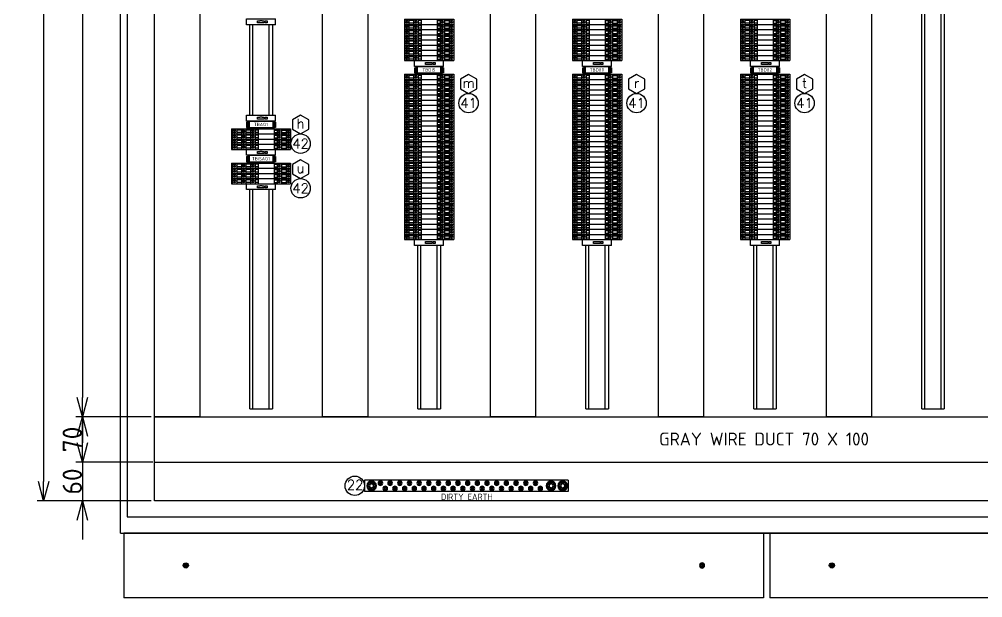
# Model space of a CAD drawing. Header units: inches. Extents: x 564911 to 603980, y 458630 to 507164.
# Drawn here: x 584409 to 585900, y 497991 to 498886 of the extents above; entities that cross this region are included whole.
import ezdxf
from ezdxf.enums import TextEntityAlignment as Align

# ---------------------------------------------------------------- set-up
doc = ezdxf.new("R2010")
doc.units = ezdxf.units.IN
doc.header["$MEASUREMENT"] = 0
for name, color, linetype in [('ASHADE', 7, 'Continuous'), ('BUSBAR', 3, 'Continuous'), ('rial', 11, 'Continuous'), ('TER', 4, 'Continuous')]:
    doc.layers.add(name, color=color, linetype=linetype)
doc.styles.add('ISO3098B', font='ISO3098B.shx')
doc.styles.add('S', font='SIMPLEX.SHX')
doc.dimstyles.new('ISO-25', dxfattribs={"dimtxt": 2.5, "dimasz": 40, "dimexe": 1.25, "dimexo": 5, "dimtad": 1, "dimdec": 4, "dimdsep": 46, "dimlunit": 6, "dimtxsty": 'Standard', "dimcen": 2.5, "dimclrd": 3, "dimclre": 3, "dimadec": 0, "dimazin": 0, "dimtfac": 1, "dimtdec": 4, "dimtmove": 0, "dimatfit": 3, "dimfxl": 0, "dimtolj": 1, "dimtzin": 0, "dimarcsym": 0})

# ---------------------------------------------------------------- blocks, each defined once
blk = doc.blocks.new('M6')
for p, q in [((-3.1, -0.5), (-3.1, 0.5)), ((-2.6, 1), (-1.6, 1)), ((-1.1, 1.5), (-1.1, 2.5)), ((-0.6, 3), (0.4, 3)), ((-0.1, 0), (-0.1, 3)), ((0.9, 2.5), (0.9, 1.5)), ((1.4, 1), (2.4, 1)), ((2.9, 0.5), (2.9, -0.5)), ((-0.1, 0), (-3.1, 0)), ((-1.6, -1), (-2.6, -1)), ((-1.1, -2.5), (-1.1, -1.5)), ((0.4, -3), (-0.6, -3)), ((-0.1, -3), (-0.1, 0)), ((0.9, -1.5), (0.9, -2.5)), ((2.4, -1), (1.4, -1))]:
    blk.add_line(p, q)
blk.add_circle((-0.1, 0), 4)
for centre, radius, start, end in [((-2.6, 0.5), 0.5, 90, 180), ((-1.6, 1.5), 0.5, 270, 0), ((-0.6, 2.5), 0.5, 90, 180), ((0.4, 2.5), 0.5, 0, 90), ((0.8, 2.9), 0.1, 0, 90), ((1.4, 1.5), 0.5, 180, 270), ((2.4, 0.5), 0.5, 0, 90), ((-2.6, -0.5), 0.5, 180, 270), ((-1.6, -1.5), 0.5, 0, 90), ((-0.6, -2.5), 0.5, 180, 270), ((0.4, -2.5), 0.5, 270, 0), ((1.4, -1.5), 0.5, 90, 180), ((2.4, -0.5), 0.5, 270, 0)]:
    blk.add_arc(centre, radius, start, end)
blk = doc.blocks.new('_Open30')
at = {"color": 0, "linetype": 'ByBlock', "lineweight": -2}
for p, q in [((-1, 0.268), (0, 0)), ((0, 0), (-1, -0.268)), ((0, 0), (-1, 0))]:
    blk.add_line(p, q, dxfattribs=at)
blk = doc.blocks.new('*D98')
at = {"layer": 'ASHADE', "color": 3, "lineweight": -2}
for p, q in [((584613.4, 499940.9), (584496.9, 499940.9)), ((584506.9, 499910.9), (584506.9, 498300.9)), ((584613.4, 498270.9), (584496.9, 498270.9))]:
    blk.add_line(p, q, dxfattribs=at)
at = {"layer": 'DEFPOINTS', "color": 0}
for p in [(584618.4, 499940.9), (584506.9, 498270.9), (584618.4, 498270.9)]:
    blk.add_point(p, dxfattribs=at)
at = {"layer": 'ASHADE', "color": 3, "lineweight": -2, "xscale": 30, "yscale": 30, "zscale": 30}
for p, rotation in [((584506.9, 499940.9), 90), ((584506.9, 498270.9), 270)]:
    blk.add_blockref('_Open30', p, dxfattribs=dict(at, rotation=rotation))
at = {"layer": 'ASHADE', "color": 0, "insert": (584489.1, 499105.9), "char_height": 30, "attachment_point": 5, "rotation": 90, "style": 'ISO3098B'}
blk.add_mtext('\\A1;1,670', dxfattribs=at)
blk = doc.blocks.new('*D95')
at = {"layer": 'ASHADE', "color": 3, "lineweight": -2}
for p, q in [((584613.4, 498270.9), (584496.9, 498270.9)), ((584506.9, 498240.9), (584506.9, 498230.9)), ((584615.7, 498200.9), (584496.9, 498200.9))]:
    blk.add_line(p, q, dxfattribs=at)
at = {"layer": 'DEFPOINTS', "color": 0}
for p in [(584618.4, 498270.9), (584506.9, 498200.9), (584620.7, 498200.9)]:
    blk.add_point(p, dxfattribs=at)
at = {"layer": 'ASHADE', "color": 3, "lineweight": -2, "xscale": 30, "yscale": 30, "zscale": 30}
for p, rotation in [((584506.9, 498270.9), 90), ((584506.9, 498200.9), 270)]:
    blk.add_blockref('_Open30', p, dxfattribs=dict(at, rotation=rotation))
at = {"layer": 'ASHADE', "color": 0, "insert": (584491.3, 498235.9), "char_height": 30, "attachment_point": 5, "rotation": 90, "style": 'ISO3098B'}
blk.add_mtext('\\A1;70', dxfattribs=at)
blk = doc.blocks.new('*D96')
at = {"layer": 'ASHADE', "color": 3, "lineweight": -2}
for p, q in [((584506.9, 498230.9), (584506.9, 498260.9)), ((584613.4, 498200.9), (584496.9, 498200.9)), ((584506.9, 498200.9), (584506.9, 498140.9)), ((584613.4, 498140.9), (584496.9, 498140.9)), ((584506.9, 498110.9), (584506.9, 498080.9))]:
    blk.add_line(p, q, dxfattribs=at)
at = {"layer": 'DEFPOINTS', "color": 0}
for p in [(584618.4, 498200.9), (584506.9, 498140.9), (584618.4, 498140.9)]:
    blk.add_point(p, dxfattribs=at)
at = {"layer": 'ASHADE', "color": 3, "lineweight": -2, "xscale": 30, "yscale": 30, "zscale": 30}
for p, rotation in [((584506.9, 498200.9), 270), ((584506.9, 498140.9), 90)]:
    blk.add_blockref('_Open30', p, dxfattribs=dict(at, rotation=rotation))
at = {"layer": 'ASHADE', "color": 0, "insert": (584491.3, 498170.9), "char_height": 30, "attachment_point": 5, "rotation": 90, "style": 'ISO3098B'}
blk.add_mtext('\\A1;60', dxfattribs=at)
blk = doc.blocks.new('*D97')
at = {"layer": 'ASHADE', "color": 3, "lineweight": -2}
for p, q in [((584613.4, 500040.9), (584436.8, 500040.9)), ((584446.8, 500010.9), (584446.8, 498170.9)), ((584613.4, 498140.9), (584436.8, 498140.9))]:
    blk.add_line(p, q, dxfattribs=at)
at = {"layer": 'DEFPOINTS', "color": 0}
for p in [(584618.4, 500040.9), (584446.8, 498140.9), (584618.4, 498140.9)]:
    blk.add_point(p, dxfattribs=at)
at = {"layer": 'ASHADE', "color": 3, "lineweight": -2, "xscale": 30, "yscale": 30, "zscale": 30}
for p, rotation in [((584446.8, 500040.9), 90), ((584446.8, 498140.9), 270)]:
    blk.add_blockref('_Open30', p, dxfattribs=dict(at, rotation=rotation))
at = {"layer": 'ASHADE', "color": 0, "insert": (584428.9, 499090.9), "char_height": 30, "attachment_point": 5, "rotation": 90, "style": 'ISO3098B'}
blk.add_mtext('\\A1;1,900', dxfattribs=at)
blk = doc.blocks.new('AB1492-GM35')
at = {"color": 4}
for p, q in [((5057.6, 1338.7), (5069.6, 1338.7)), ((5057.6, 1298.7), (5057.6, 1338.7)), ((5057.6, 1336.7), (5068.1, 1336.7)), ((5059.6, 1341.2), (5067.6, 1341.2)), ((5059.6, 1341.2), (5059.6, 1338.7)), ((5059.6, 1339.2), (5067.6, 1339.2)), ((5063.6, 1341.2), (5063.6, 1339.2)), ((5067.6, 1341.2), (5067.6, 1338.7)), ((5068.1, 1336.7), (5068.1, 1328.7)), ((5069.6, 1328.7), (5068.1, 1328.7)), ((5068.1, 1328.7), (5068.1, 1308.7)), ((5069.6, 1338.7), (5069.6, 1298.7)), ((5068.1, 1300.7), (5057.6, 1300.7)), ((5069.6, 1298.7), (5057.6, 1298.7)), ((5059.6, 1296.2), (5059.6, 1298.7)), ((5059.6, 1298.2), (5067.6, 1298.2)), ((5063.6, 1296.2), (5063.6, 1298.2)), ((5067.6, 1296.2), (5067.6, 1298.7)), ((5068.1, 1308.7), (5068.1, 1300.7)), ((5069.6, 1308.7), (5068.1, 1308.7)), ((5059.6, 1296.2), (5067.6, 1296.2))]:
    blk.add_line(p, q, dxfattribs=at)
at = {"style": 'ISO3098B'}
for tag, p in [('A', (5060.6, 1318.7)), ('B', (5064.6, 1318.7))]:
    blk.add_attdef(tag, text='', height=3, rotation=90, dxfattribs=at).set_placement(p, align=Align.MIDDLE_CENTER)
blk = doc.blocks.new('STOPER')
at = {"color": 0}
for points in [[(22179.3, -20542.9), (22175.9, -20542.9), (22175.9, -20539.8), (22179.3, -20539.8)], [(22179.3, -20539.8), (22179.3, -20539.6), (22183, -20539.6), (22183, -20539.8)], [(22183, -20542.9), (22183, -20543), (22179.3, -20543), (22179.3, -20542.9)], [(22183, -20539.8), (22185.8, -20539.8), (22185.8, -20542.9), (22183, -20542.9)]]:
    blk.add_lwpolyline(points, dxfattribs=at)
blk.add_lwpolyline([(22187.3, -20539.8), (22190.4, -20539.8), (22190.4, -20542.9), (22187.3, -20542.9)], close=True, dxfattribs=at)
at = {"layer": 'TER', "color": 0}
for p, q in [((22158.7, -20545.9), (22158.7, -20536.8)), ((22158.7, -20536.8), (22203.7, -20536.8)), ((22203.7, -20545.9), (22158.7, -20545.9)), ((22203.7, -20545.9), (22203.7, -20536.8))]:
    blk.add_line(p, q, dxfattribs=at)
blk = doc.blocks.new('1492JDG3FB')
at = {"color": 60}
for p, q in [((579692.7, 513404.7), (579784.2, 513404.7)), ((579692.7, 513404.7), (579692.7, 513396.7)), ((579692.7, 513396.7), (579784.2, 513396.7)), ((579693.8, 513404.7, -4.1), (579693.8, 513396.7, -4.1)), ((579693.8, 513404.7, -2.1), (579693.8, 513396.7, -2.1)), ((579698.2, 513398.8, -2.1), (579696.1, 513402.4, -2.1)), ((579698.5, 513399, -2.1), (579696.4, 513402.6, -2.1)), ((579700.8, 513404.7, 26.7), (579700.8, 513396.7, 26.7)), ((579700.8, 513404.7, 26.7), (579700.8, 513396.7, 26.7)), ((579708, 513402.7, 55.5), (579700.8, 513402.7, 55.5)), ((579708, 513398.7, 55.5), (579700.8, 513398.7, 55.5)), ((579708, 513404.7, -2.1), (579708, 513396.7, -2.1)), ((579708, 513404.7), (579708, 513396.7)), ((579712.3, 513398.8), (579710.2, 513402.4)), ((579712.7, 513399), (579710.6, 513402.6)), ((579715, 513404.7, 28.8), (579715, 513396.7, 28.8)), ((579715, 513404.7, 28.8), (579715, 513396.7, 28.8)), ((579722.1, 513402.7, 57.6), (579715, 513402.7, 57.6)), ((579722.1, 513398.7, 57.6), (579715, 513398.7, 57.6)), ((579722.1, 513404.7, 28.8), (579722.1, 513396.7, 28.8)), ((579722.1, 513404.7, 28.8), (579722.1, 513396.7, 28.8)), ((579726.5, 513398.8), (579724.4, 513402.4)), ((579726.8, 513399), (579724.7, 513402.6)), ((579729.1, 513404.7, 28.8), (579729.1, 513396.7, 28.8)), ((579729.1, 513404.7, 28.8), (579729.1, 513396.7, 28.8)), ((579734, 513402.7, 28.8), (579729.1, 513402.7, 28.8)), ((579734, 513398.7, 28.8), (579729.1, 513398.7, 28.8)), ((579734, 513404.7, 47.9), (579734, 513396.7, 47.9)), ((579758.6, 513404.7, 19.2), (579758.6, 513396.7, 19.2)), ((579758.6, 513402.7), (579763.5, 513402.7)), ((579758.6, 513398.7), (579763.5, 513398.7)), ((579763.5, 513404.7, 29.8), (579763.5, 513396.7, 29.8)), ((579763.5, 513404.7, 35.7), (579763.5, 513396.7, 35.7)), ((579767.4, 513398.8), (579765.3, 513402.4)), ((579767.7, 513399), (579765.6, 513402.6)), ((579770, 513404.7, 28.8), (579770, 513396.7, 28.8)), ((579770, 513404.7, 28.8), (579770, 513396.7, 28.8)), ((579770, 513402.7, 57.6), (579777.2, 513402.7, 57.6)), ((579770, 513398.7, 57.6), (579777.2, 513398.7, 57.6)), ((579777.2, 513404.7, 28.8), (579777.2, 513396.7, 28.8)), ((579777.2, 513404.7, 28.8), (579777.2, 513396.7, 28.8)), ((579781.5, 513398.8), (579779.4, 513402.4)), ((579781.9, 513399), (579779.8, 513402.6)), ((579784.2, 513404.7, -2.1), (579784.2, 513396.7, -2.1)), ((579784.2, 513404.7), (579784.2, 513396.7))]:
    blk.add_line(p, q, dxfattribs=at)
at = {"color": 60, "extrusion": (-1.15876e-15, -1, 4.93038e-32)}
for p, q in [((579692.7, 513396.7, -2.1), (579692.7, 513396.7)), ((579692.7, 513396.7), (579692.7, 513396.7, 2.1)), ((579695.3, 513396.7, 9.3), (579695.3, 513396.7, 9.8)), ((579695.3, 513396.7, 11.4), (579695.3, 513396.7, 11.8))]:
    blk.add_line(p, q, dxfattribs=at)
at = {"color": 60, "extrusion": (-1, 1.15876e-15, 2.20861e-14)}
for p, q in [((579692.7, 513396.7), (579692.7, 513396.7, -2.1)), ((579692.7, 513396.7, -2.1), (579692.7, 513396.7)), ((579692.7, 513396.7), (579692.7, 513396.7, 2.1)), ((579692.7, 513396.7, 2.1), (579692.7, 513396.7)), ((579693.8, 513404.7, -4.1), (579693.8, 513396.7, -4.1)), ((579693.8, 513404.7, -2.1), (579693.8, 513396.7, -2.1)), ((579708, 513404.7, -2.1), (579708, 513396.7, -2.1)), ((579708, 513404.7), (579708, 513396.7))]:
    blk.add_line(p, q, dxfattribs=at)
at = {"color": 60, "extrusion": (1.15876e-15, 1, -4.93038e-32)}
for p, q in [((579692.7, 513396.7), (579692.7, 513396.7, -2.1)), ((579692.7, 513396.7, 2.1), (579692.7, 513396.7)), ((579695.3, 513396.7, 9.8), (579695.3, 513396.7, 9.3)), ((579695.3, 513396.7, 11.8), (579695.3, 513396.7, 11.4))]:
    blk.add_line(p, q, dxfattribs=at)
at = {"color": 60, "extrusion": (-1, 1.15876e-15, 1.1783e-16)}
for p, q in [((579695.3, 513396.7, 9.8), (579695.3, 513396.7, 9.3)), ((579695.3, 513396.7, 9.3), (579695.3, 513396.7, 9.8)), ((579695.3, 513396.7, 11.4), (579695.3, 513396.7, 11.8)), ((579695.3, 513396.7, 11.8), (579695.3, 513396.7, 11.4))]:
    blk.add_line(p, q, dxfattribs=at)
at = {"color": 60, "extrusion": (-1, 1.15876e-15, 4.30509e-10)}
for p, q in [((579763.5, 513404.7, 29.8), (579763.5, 513396.7, 29.8)), ((579763.5, 513404.7, 35.7), (579763.5, 513396.7, 35.7))]:
    blk.add_line(p, q, dxfattribs=at)
at = {"color": 60, "extrusion": (1, -1.15876e-15, -1.1783e-16)}
for p, q in [((579784.2, 513404.7, -2.1), (579784.2, 513396.7, -2.1)), ((579784.2, 513404.7), (579784.2, 513396.7))]:
    blk.add_line(p, q, dxfattribs=at)
at = {"color": 60, "extrusion": (-1.1783e-16, 2.22045e-16, -1)}
for centre in [(-579697.3, 513400.7, 2.1), (-579711.5, 513400.7), (-579725.6, 513400.7)]:
    blk.add_circle(centre, 2.1, dxfattribs=at)
at = {"color": 60, "extrusion": (1.1783e-16, 2.22045e-16, -1)}
for centre in [(-579766.5, 513400.7), (-579780.7, 513400.7)]:
    blk.add_circle(centre, 2.1, dxfattribs=at)
blk = doc.blocks.new('1492JD3FB')
at = {"color": 90}
for p, q in [((579692.7, 513553.9, -2.1), (579692.7, 513545.9, -2.1)), ((579692.7, 513553.9), (579692.7, 513545.9)), ((579692.7, 513553.9), (579768.9, 513553.9)), ((579692.7, 513545.9), (579768.9, 513545.9)), ((579697, 513548), (579694.9, 513551.6)), ((579697.4, 513548.2), (579695.3, 513551.8)), ((579699.7, 513553.9, 28.8), (579699.7, 513545.9, 28.8)), ((579699.7, 513553.9, 28.8), (579699.7, 513545.9, 28.8)), ((579706.8, 513551.9, 57.6), (579699.7, 513551.9, 57.6)), ((579706.8, 513547.9, 57.6), (579699.7, 513547.9, 57.6)), ((579706.8, 513553.9, 28.8), (579706.8, 513545.9, 28.8)), ((579706.8, 513553.9, 28.8), (579706.8, 513545.9, 28.8)), ((579711.2, 513548), (579709.1, 513551.6)), ((579711.5, 513548.2), (579709.4, 513551.8)), ((579713.8, 513553.9, 28.8), (579713.8, 513545.9, 28.8)), ((579713.8, 513553.9, 28.8), (579713.8, 513545.9, 28.8)), ((579718.7, 513551.9, 28.8), (579713.8, 513551.9, 28.8)), ((579718.7, 513547.9, 28.8), (579713.8, 513547.9, 28.8)), ((579718.7, 513553.9, 47.9), (579718.7, 513545.9, 47.9)), ((579743.3, 513553.9, 19.2), (579743.3, 513545.9, 19.2)), ((579743.3, 513551.9), (579748.2, 513551.9)), ((579743.3, 513547.9), (579748.2, 513547.9)), ((579748.2, 513553.9, 29.8), (579748.2, 513545.9, 29.8)), ((579748.2, 513553.9, 35.7), (579748.2, 513545.9, 35.7)), ((579752.1, 513548), (579750, 513551.6)), ((579752.4, 513548.2), (579750.3, 513551.8)), ((579754.7, 513553.9, 28.8), (579754.7, 513545.9, 28.8)), ((579754.7, 513553.9, 28.8), (579754.7, 513545.9, 28.8)), ((579754.7, 513551.9, 57.6), (579761.9, 513551.9, 57.6)), ((579754.7, 513547.9, 57.6), (579761.9, 513547.9, 57.6)), ((579761.9, 513553.9, 28.8), (579761.9, 513545.9, 28.8)), ((579761.9, 513553.9, 28.8), (579761.9, 513545.9, 28.8)), ((579766.2, 513548), (579764.1, 513551.6)), ((579766.6, 513548.2), (579764.5, 513551.8)), ((579768.9, 513553.9, -2.1), (579768.9, 513545.9, -2.1)), ((579768.9, 513553.9), (579768.9, 513545.9))]:
    blk.add_line(p, q, dxfattribs=at)
at = {"color": 90, "extrusion": (-1, 1.15876e-15, 2.20861e-14)}
for p, q in [((579692.7, 513553.9, -2.1), (579692.7, 513545.9, -2.1)), ((579692.7, 513553.9), (579692.7, 513545.9)), ((579692.7, 513545.9), (579692.7, 513545.9, -2.1)), ((579692.7, 513545.9, -2.1), (579692.7, 513545.9)), ((579692.7, 513545.9), (579692.7, 513545.9, 2.1)), ((579692.7, 513545.9, 2.1), (579692.7, 513545.9))]:
    blk.add_line(p, q, dxfattribs=at)
at = {"color": 90, "extrusion": (-1.15876e-15, -1, 4.93038e-32)}
for p, q in [((579692.7, 513545.9, -2.1), (579692.7, 513545.9)), ((579692.7, 513545.9), (579692.7, 513545.9, 2.1)), ((579695.3, 513545.9, 9.3), (579695.3, 513545.9, 9.8)), ((579695.3, 513545.9, 11.4), (579695.3, 513545.9, 11.8))]:
    blk.add_line(p, q, dxfattribs=at)
at = {"color": 90, "extrusion": (1.15876e-15, 1, -4.93038e-32)}
for p, q in [((579692.7, 513545.9), (579692.7, 513545.9, -2.1)), ((579692.7, 513545.9, 2.1), (579692.7, 513545.9)), ((579695.3, 513545.9, 9.8), (579695.3, 513545.9, 9.3)), ((579695.3, 513545.9, 11.8), (579695.3, 513545.9, 11.4))]:
    blk.add_line(p, q, dxfattribs=at)
at = {"color": 90, "extrusion": (-1, 1.15876e-15, 1.1783e-16)}
for p, q in [((579695.3, 513545.9, 9.8), (579695.3, 513545.9, 9.3)), ((579695.3, 513545.9, 9.3), (579695.3, 513545.9, 9.8)), ((579695.3, 513545.9, 11.4), (579695.3, 513545.9, 11.8)), ((579695.3, 513545.9, 11.8), (579695.3, 513545.9, 11.4))]:
    blk.add_line(p, q, dxfattribs=at)
at = {"color": 90, "extrusion": (-1, 1.15876e-15, 4.30509e-10)}
for p, q in [((579748.2, 513553.9, 29.8), (579748.2, 513545.9, 29.8)), ((579748.2, 513553.9, 35.7), (579748.2, 513545.9, 35.7))]:
    blk.add_line(p, q, dxfattribs=at)
at = {"color": 90, "extrusion": (1, -1.15876e-15, -1.1783e-16)}
for p, q in [((579768.9, 513553.9, -2.1), (579768.9, 513545.9, -2.1)), ((579768.9, 513553.9), (579768.9, 513545.9))]:
    blk.add_line(p, q, dxfattribs=at)
at = {"color": 90, "extrusion": (-1.1783e-16, 2.22045e-16, -1)}
for centre in [(-579696.2, 513549.9), (-579710.3, 513549.9)]:
    blk.add_circle(centre, 2.1, dxfattribs=at)
at = {"color": 90, "extrusion": (1.1783e-16, 2.22045e-16, -1)}
for centre in [(-579751.2, 513549.9), (-579765.4, 513549.9)]:
    blk.add_circle(centre, 2.1, dxfattribs=at)
blk = doc.blocks.new('EARTH BAR')
at = {"color": 0}
for p, q in [((5544, 5701.2), (5544.9, 5701.2)), ((5544, 5700.6), (5544.9, 5700.6)), ((5544.9, 5702.2), (5544.9, 5701.2)), ((5544.9, 5700.6), (5544.9, 5699.6)), ((5545.6, 5702.2), (5545.6, 5701.2)), ((5545.6, 5701.2), (5546.5, 5701.2)), ((5545.6, 5700.6), (5545.6, 5699.6)), ((5545.6, 5700.6), (5546.5, 5700.6)), ((5559, 5701.2), (5559.9, 5701.2)), ((5559, 5700.6), (5559.9, 5700.6)), ((5559.9, 5702.2), (5559.9, 5701.2)), ((5559.9, 5700.6), (5559.9, 5699.6)), ((5560.6, 5702.2), (5560.6, 5701.2)), ((5560.6, 5701.2), (5561.5, 5701.2)), ((5560.6, 5700.6), (5560.6, 5699.6)), ((5560.6, 5700.6), (5561.5, 5700.6)), ((5574, 5701.2), (5574.9, 5701.2)), ((5574, 5700.6), (5574.9, 5700.6)), ((5574.9, 5702.2), (5574.9, 5701.2)), ((5574.9, 5700.6), (5574.9, 5699.6)), ((5575.6, 5702.2), (5575.6, 5701.2)), ((5575.6, 5701.2), (5576.5, 5701.2)), ((5575.6, 5700.6), (5575.6, 5699.6)), ((5575.6, 5700.6), (5576.5, 5700.6)), ((5589, 5701.2), (5589.9, 5701.2)), ((5589, 5700.6), (5589.9, 5700.6)), ((5589.9, 5702.2), (5589.9, 5701.2)), ((5589.9, 5700.6), (5589.9, 5699.6)), ((5590.6, 5702.2), (5590.6, 5701.2)), ((5590.6, 5701.2), (5591.5, 5701.2)), ((5590.6, 5700.6), (5590.6, 5699.6)), ((5590.6, 5700.6), (5591.5, 5700.6)), ((5604, 5701.2), (5604.9, 5701.2)), ((5604, 5700.6), (5604.9, 5700.6)), ((5604.9, 5702.2), (5604.9, 5701.2)), ((5604.9, 5700.6), (5604.9, 5699.6)), ((5605.6, 5702.2), (5605.6, 5701.2)), ((5605.6, 5701.2), (5606.5, 5701.2)), ((5605.6, 5700.6), (5605.6, 5699.6)), ((5605.6, 5700.6), (5606.5, 5700.6)), ((5619, 5701.2), (5619.9, 5701.2)), ((5619, 5700.6), (5619.9, 5700.6)), ((5619.9, 5702.2), (5619.9, 5701.2)), ((5619.9, 5700.6), (5619.9, 5699.6)), ((5620.6, 5702.2), (5620.6, 5701.2)), ((5620.6, 5701.2), (5621.5, 5701.2)), ((5620.6, 5700.6), (5620.6, 5699.6)), ((5620.6, 5700.6), (5621.5, 5700.6)), ((5634, 5701.2), (5634.9, 5701.2)), ((5634, 5700.6), (5634.9, 5700.6)), ((5634.9, 5702.2), (5634.9, 5701.2)), ((5634.9, 5700.6), (5634.9, 5699.6)), ((5635.6, 5702.2), (5635.6, 5701.2)), ((5635.6, 5701.2), (5636.5, 5701.2)), ((5635.6, 5700.6), (5635.6, 5699.6)), ((5635.6, 5700.6), (5636.5, 5700.6)), ((5649, 5701.2), (5649.9, 5701.2)), ((5649, 5700.6), (5649.9, 5700.6)), ((5649.9, 5702.2), (5649.9, 5701.2)), ((5649.9, 5700.6), (5649.9, 5699.6)), ((5650.6, 5702.2), (5650.6, 5701.2)), ((5650.6, 5701.2), (5651.5, 5701.2)), ((5650.6, 5700.6), (5650.6, 5699.6)), ((5650.6, 5700.6), (5651.5, 5700.6)), ((5664, 5701.2), (5664.9, 5701.2)), ((5664, 5700.6), (5664.9, 5700.6)), ((5664.9, 5702.2), (5664.9, 5701.2)), ((5664.9, 5700.6), (5664.9, 5699.6)), ((5665.6, 5702.2), (5665.6, 5701.2)), ((5665.6, 5701.2), (5666.5, 5701.2)), ((5665.6, 5700.6), (5665.6, 5699.6)), ((5665.6, 5700.6), (5666.5, 5700.6)), ((5679, 5701.2), (5679.9, 5701.2)), ((5679, 5700.6), (5679.9, 5700.6)), ((5679.9, 5702.2), (5679.9, 5701.2)), ((5679.9, 5700.6), (5679.9, 5699.6)), ((5680.6, 5702.2), (5680.6, 5701.2)), ((5680.6, 5701.2), (5681.5, 5701.2)), ((5680.6, 5700.6), (5680.6, 5699.6)), ((5680.6, 5700.6), (5681.5, 5700.6)), ((5694, 5701.2), (5694.9, 5701.2)), ((5694, 5700.6), (5694.9, 5700.6)), ((5694.9, 5702.2), (5694.9, 5701.2)), ((5694.9, 5700.6), (5694.9, 5699.6)), ((5695.6, 5702.2), (5695.6, 5701.2)), ((5695.6, 5701.2), (5696.5, 5701.2)), ((5695.6, 5700.6), (5695.6, 5699.6)), ((5695.6, 5700.6), (5696.5, 5700.6)), ((5709, 5701.2), (5709.9, 5701.2)), ((5709, 5700.6), (5709.9, 5700.6)), ((5709.9, 5702.2), (5709.9, 5701.2)), ((5709.9, 5700.6), (5709.9, 5699.6)), ((5710.6, 5702.2), (5710.6, 5701.2)), ((5710.6, 5701.2), (5711.5, 5701.2)), ((5710.6, 5700.6), (5710.6, 5699.6)), ((5710.6, 5700.6), (5711.5, 5700.6)), ((5724, 5701.2), (5724.9, 5701.2)), ((5724, 5700.6), (5724.9, 5700.6)), ((5724.9, 5702.2), (5724.9, 5701.2)), ((5724.9, 5700.6), (5724.9, 5699.6)), ((5725.6, 5702.2), (5725.6, 5701.2)), ((5725.6, 5701.2), (5726.5, 5701.2)), ((5725.6, 5700.6), (5725.6, 5699.6)), ((5725.6, 5700.6), (5726.5, 5700.6)), ((5739, 5701.2), (5739.9, 5701.2)), ((5739, 5700.6), (5739.9, 5700.6)), ((5739.9, 5702.2), (5739.9, 5701.2)), ((5739.9, 5700.6), (5739.9, 5699.6)), ((5740.6, 5702.2), (5740.6, 5701.2)), ((5740.6, 5701.2), (5741.5, 5701.2)), ((5740.6, 5700.6), (5740.6, 5699.6)), ((5740.6, 5700.6), (5741.5, 5700.6)), ((5754, 5701.2), (5754.9, 5701.2)), ((5754, 5700.6), (5754.9, 5700.6)), ((5754.9, 5702.2), (5754.9, 5701.2)), ((5754.9, 5700.6), (5754.9, 5699.6)), ((5755.6, 5702.2), (5755.6, 5701.2)), ((5755.6, 5701.2), (5756.5, 5701.2)), ((5755.6, 5700.6), (5755.6, 5699.6)), ((5755.6, 5700.6), (5756.5, 5700.6)), ((5769, 5701.2), (5769.9, 5701.2)), ((5769, 5700.6), (5769.9, 5700.6)), ((5769.9, 5702.2), (5769.9, 5701.2)), ((5769.9, 5700.6), (5769.9, 5699.6)), ((5770.6, 5702.2), (5770.6, 5701.2)), ((5770.6, 5701.2), (5771.5, 5701.2)), ((5770.6, 5700.6), (5770.6, 5699.6)), ((5770.6, 5700.6), (5771.5, 5700.6)), ((5784, 5701.2), (5784.9, 5701.2)), ((5784, 5700.6), (5784.9, 5700.6)), ((5784.9, 5702.2), (5784.9, 5701.2)), ((5784.9, 5700.6), (5784.9, 5699.6)), ((5785.6, 5702.2), (5785.6, 5701.2)), ((5785.6, 5701.2), (5786.5, 5701.2)), ((5785.6, 5700.6), (5785.6, 5699.6)), ((5785.6, 5700.6), (5786.5, 5700.6)), ((5536.5, 5692.9), (5537.4, 5692.9)), ((5536.5, 5692.3), (5537.4, 5692.3)), ((5537.4, 5692.9), (5537.4, 5693.9)), ((5537.4, 5691.3), (5537.4, 5692.3)), ((5538.1, 5692.9), (5538.1, 5693.9)), ((5538.1, 5692.9), (5539, 5692.9)), ((5538.1, 5691.3), (5538.1, 5692.3)), ((5538.1, 5692.3), (5539, 5692.3)), ((5551.5, 5692.9), (5552.4, 5692.9)), ((5551.5, 5692.3), (5552.4, 5692.3)), ((5552.4, 5692.9), (5552.4, 5693.9)), ((5552.4, 5691.3), (5552.4, 5692.3)), ((5553.1, 5692.9), (5553.1, 5693.9)), ((5553.1, 5692.9), (5554, 5692.9)), ((5553.1, 5691.3), (5553.1, 5692.3)), ((5553.1, 5692.3), (5554, 5692.3)), ((5566.5, 5692.9), (5567.4, 5692.9)), ((5566.5, 5692.3), (5567.4, 5692.3)), ((5567.4, 5692.9), (5567.4, 5693.9)), ((5567.4, 5691.3), (5567.4, 5692.3)), ((5568.1, 5692.9), (5568.1, 5693.9)), ((5568.1, 5692.9), (5569, 5692.9)), ((5568.1, 5691.3), (5568.1, 5692.3)), ((5568.1, 5692.3), (5569, 5692.3)), ((5581.5, 5692.9), (5582.4, 5692.9)), ((5581.5, 5692.3), (5582.4, 5692.3)), ((5582.4, 5692.9), (5582.4, 5693.9)), ((5582.4, 5691.3), (5582.4, 5692.3)), ((5583.1, 5692.9), (5583.1, 5693.9)), ((5583.1, 5692.9), (5584, 5692.9)), ((5583.1, 5691.3), (5583.1, 5692.3)), ((5583.1, 5692.3), (5584, 5692.3)), ((5596.5, 5692.9), (5597.4, 5692.9)), ((5596.5, 5692.3), (5597.4, 5692.3)), ((5597.4, 5692.9), (5597.4, 5693.9)), ((5597.4, 5691.3), (5597.4, 5692.3)), ((5598.1, 5692.9), (5598.1, 5693.9)), ((5598.1, 5692.9), (5599, 5692.9)), ((5598.1, 5691.3), (5598.1, 5692.3)), ((5598.1, 5692.3), (5599, 5692.3)), ((5611.5, 5692.9), (5612.4, 5692.9)), ((5611.5, 5692.3), (5612.4, 5692.3)), ((5612.4, 5692.9), (5612.4, 5693.9)), ((5612.4, 5691.3), (5612.4, 5692.3)), ((5613.1, 5692.9), (5613.1, 5693.9)), ((5613.1, 5692.9), (5614, 5692.9)), ((5613.1, 5691.3), (5613.1, 5692.3)), ((5613.1, 5692.3), (5614, 5692.3)), ((5626.5, 5692.9), (5627.4, 5692.9)), ((5626.5, 5692.3), (5627.4, 5692.3)), ((5627.4, 5692.9), (5627.4, 5693.9)), ((5627.4, 5691.3), (5627.4, 5692.3)), ((5628.1, 5692.9), (5628.1, 5693.9)), ((5628.1, 5692.9), (5629, 5692.9)), ((5628.1, 5691.3), (5628.1, 5692.3)), ((5628.1, 5692.3), (5629, 5692.3)), ((5641.5, 5692.9), (5642.4, 5692.9)), ((5641.5, 5692.3), (5642.4, 5692.3)), ((5642.4, 5692.9), (5642.4, 5693.9)), ((5642.4, 5691.3), (5642.4, 5692.3)), ((5643.1, 5692.9), (5643.1, 5693.9)), ((5643.1, 5692.9), (5644, 5692.9)), ((5643.1, 5691.3), (5643.1, 5692.3)), ((5643.1, 5692.3), (5644, 5692.3)), ((5656.5, 5692.9), (5657.4, 5692.9)), ((5656.5, 5692.3), (5657.4, 5692.3)), ((5657.4, 5692.9), (5657.4, 5693.9)), ((5657.4, 5691.3), (5657.4, 5692.3)), ((5658.1, 5692.9), (5658.1, 5693.9)), ((5658.1, 5692.9), (5659, 5692.9)), ((5658.1, 5691.3), (5658.1, 5692.3)), ((5658.1, 5692.3), (5659, 5692.3)), ((5671.5, 5692.9), (5672.4, 5692.9)), ((5671.5, 5692.3), (5672.4, 5692.3)), ((5672.4, 5692.9), (5672.4, 5693.9)), ((5672.4, 5691.3), (5672.4, 5692.3)), ((5673.1, 5692.9), (5673.1, 5693.9)), ((5673.1, 5692.9), (5674, 5692.9)), ((5673.1, 5691.3), (5673.1, 5692.3)), ((5673.1, 5692.3), (5674, 5692.3)), ((5686.5, 5692.9), (5687.4, 5692.9)), ((5686.5, 5692.3), (5687.4, 5692.3)), ((5687.4, 5692.9), (5687.4, 5693.9)), ((5687.4, 5691.3), (5687.4, 5692.3)), ((5688.1, 5692.9), (5688.1, 5693.9)), ((5688.1, 5692.9), (5689, 5692.9)), ((5688.1, 5691.3), (5688.1, 5692.3)), ((5688.1, 5692.3), (5689, 5692.3)), ((5701.5, 5692.9), (5702.4, 5692.9)), ((5701.5, 5692.3), (5702.4, 5692.3)), ((5702.4, 5692.9), (5702.4, 5693.9)), ((5702.4, 5691.3), (5702.4, 5692.3)), ((5703.1, 5692.9), (5703.1, 5693.9)), ((5703.1, 5692.9), (5704, 5692.9)), ((5703.1, 5691.3), (5703.1, 5692.3)), ((5703.1, 5692.3), (5704, 5692.3)), ((5716.5, 5692.9), (5717.4, 5692.9)), ((5716.5, 5692.3), (5717.4, 5692.3)), ((5717.4, 5692.9), (5717.4, 5693.9)), ((5717.4, 5691.3), (5717.4, 5692.3)), ((5718.1, 5692.9), (5718.1, 5693.9)), ((5718.1, 5692.9), (5719, 5692.9)), ((5718.1, 5691.3), (5718.1, 5692.3)), ((5718.1, 5692.3), (5719, 5692.3)), ((5731.5, 5692.9), (5732.4, 5692.9)), ((5731.5, 5692.3), (5732.4, 5692.3)), ((5732.4, 5692.9), (5732.4, 5693.9)), ((5732.4, 5691.3), (5732.4, 5692.3)), ((5733.1, 5692.9), (5733.1, 5693.9)), ((5733.1, 5692.9), (5734, 5692.9)), ((5733.1, 5691.3), (5733.1, 5692.3)), ((5733.1, 5692.3), (5734, 5692.3)), ((5746.5, 5692.9), (5747.4, 5692.9)), ((5746.5, 5692.3), (5747.4, 5692.3)), ((5747.4, 5692.9), (5747.4, 5693.9)), ((5747.4, 5691.3), (5747.4, 5692.3)), ((5748.1, 5692.9), (5748.1, 5693.9)), ((5748.1, 5692.9), (5749, 5692.9)), ((5748.1, 5691.3), (5748.1, 5692.3)), ((5748.1, 5692.3), (5749, 5692.3)), ((5761.5, 5692.9), (5762.4, 5692.9)), ((5761.5, 5692.3), (5762.4, 5692.3)), ((5762.4, 5692.9), (5762.4, 5693.9)), ((5762.4, 5691.3), (5762.4, 5692.3)), ((5763.1, 5692.9), (5763.1, 5693.9)), ((5763.1, 5692.9), (5764, 5692.9)), ((5763.1, 5691.3), (5763.1, 5692.3)), ((5763.1, 5692.3), (5764, 5692.3)), ((5776.5, 5692.9), (5777.4, 5692.9)), ((5776.5, 5692.3), (5777.4, 5692.3)), ((5777.4, 5692.9), (5777.4, 5693.9)), ((5777.4, 5691.3), (5777.4, 5692.3)), ((5778.1, 5692.9), (5778.1, 5693.9)), ((5778.1, 5692.9), (5779, 5692.9)), ((5778.1, 5691.3), (5778.1, 5692.3)), ((5778.1, 5692.3), (5779, 5692.3))]:
    blk.add_line(p, q, dxfattribs=at)
for points in [[(5499.5, 5702.7), (5496, 5696.7), (5499.5, 5690.7), (5506.4, 5690.7), (5509.9, 5696.7), (5506.4, 5702.7)], [(5517.5, 5702.7), (5514.1, 5696.7), (5517.5, 5690.7), (5524.5, 5690.7), (5527.9, 5696.7), (5524.5, 5702.7)], [(5795.5, 5702.7), (5792, 5696.7), (5795.5, 5690.7), (5802.4, 5690.7), (5805.9, 5696.7), (5802.4, 5702.7)]]:
    blk.add_lwpolyline(points, close=True, dxfattribs=at)
for centre, radius in [((5503, 5696.7), 7.5), ((5503, 5696.7), 6), ((5503, 5696.7), 4), ((5503, 5696.7), 3), ((5521, 5696.7), 7.5), ((5521, 5696.7), 6), ((5521, 5696.7), 4), ((5521, 5696.7), 3), ((5545.2, 5700.9), 1.95), ((5560.2, 5700.9), 1.95), ((5575.2, 5700.9), 1.95), ((5590.2, 5700.9), 1.95), ((5605.2, 5700.9), 1.95), ((5620.2, 5700.9), 1.95), ((5635.2, 5700.9), 1.95), ((5650.2, 5700.9), 1.95), ((5665.2, 5700.9), 1.95), ((5680.2, 5700.9), 1.95), ((5695.2, 5700.9), 1.95), ((5710.2, 5700.9), 1.95), ((5725.2, 5700.9), 1.95), ((5740.2, 5700.9), 1.95), ((5755.2, 5700.9), 1.95), ((5770.2, 5700.9), 1.95), ((5785.2, 5700.9), 1.95), ((5798.9, 5696.7), 7.5), ((5798.9, 5696.7), 6), ((5798.9, 5696.7), 4), ((5798.9, 5696.7), 3), ((5537.7, 5692.6), 1.95), ((5552.7, 5692.6), 1.95), ((5567.7, 5692.6), 1.95), ((5582.7, 5692.6), 1.95), ((5597.7, 5692.6), 1.95), ((5612.7, 5692.6), 1.95), ((5627.7, 5692.6), 1.95), ((5642.7, 5692.6), 1.95), ((5657.7, 5692.6), 1.95), ((5672.7, 5692.6), 1.95), ((5687.7, 5692.6), 1.95), ((5702.7, 5692.6), 1.95), ((5717.7, 5692.6), 1.95), ((5732.7, 5692.6), 1.95), ((5747.7, 5692.6), 1.95), ((5762.7, 5692.6), 1.95), ((5777.7, 5692.6), 1.95)]:
    blk.add_circle(centre, radius, dxfattribs=at)
for centre, start, end in [((5545.2, 5700.9), 165.5225, 194.4775), ((5545.2, 5700.9), 75.5225, 104.4775), ((5545.2, 5700.9), 255.5225, 284.4775), ((5545.2, 5700.9), 345.5225, 14.4775), ((5560.2, 5700.9), 165.5225, 194.4775), ((5560.2, 5700.9), 75.5225, 104.4775), ((5560.2, 5700.9), 255.5225, 284.4775), ((5560.2, 5700.9), 345.5225, 14.4775), ((5575.2, 5700.9), 165.5225, 194.4775), ((5575.2, 5700.9), 75.5225, 104.4775), ((5575.2, 5700.9), 255.5225, 284.4775), ((5575.2, 5700.9), 345.5225, 14.4775), ((5590.2, 5700.9), 165.5225, 194.4775), ((5590.2, 5700.9), 75.5225, 104.4775), ((5590.2, 5700.9), 255.5225, 284.4775), ((5590.2, 5700.9), 345.5225, 14.4775), ((5605.2, 5700.9), 165.5225, 194.4775), ((5605.2, 5700.9), 75.5225, 104.4775), ((5605.2, 5700.9), 255.5225, 284.4775), ((5605.2, 5700.9), 345.5225, 14.4775), ((5620.2, 5700.9), 165.5225, 194.4775), ((5620.2, 5700.9), 75.5225, 104.4775), ((5620.2, 5700.9), 255.5225, 284.4775), ((5620.2, 5700.9), 345.5225, 14.4775), ((5635.2, 5700.9), 165.5225, 194.4775), ((5635.2, 5700.9), 75.5225, 104.4775), ((5635.2, 5700.9), 255.5225, 284.4775), ((5635.2, 5700.9), 345.5225, 14.4775), ((5650.2, 5700.9), 165.5225, 194.4775), ((5650.2, 5700.9), 75.5225, 104.4775), ((5650.2, 5700.9), 255.5225, 284.4775), ((5650.2, 5700.9), 345.5225, 14.4775), ((5665.2, 5700.9), 165.5225, 194.4775), ((5665.2, 5700.9), 75.5225, 104.4775), ((5665.2, 5700.9), 345.5225, 14.4775), ((5680.2, 5700.9), 165.5225, 194.4775), ((5680.2, 5700.9), 75.5225, 104.4775), ((5680.2, 5700.9), 255.5225, 284.4775), ((5680.2, 5700.9), 345.5225, 14.4775), ((5695.2, 5700.9), 165.5225, 194.4775), ((5695.2, 5700.9), 75.5225, 104.4775), ((5695.2, 5700.9), 255.5225, 284.4775), ((5695.2, 5700.9), 345.5225, 14.4775), ((5710.2, 5700.9), 165.5225, 194.4775), ((5710.2, 5700.9), 75.5225, 104.4775), ((5710.2, 5700.9), 255.5225, 284.4775), ((5710.2, 5700.9), 345.5225, 14.4775), ((5725.2, 5700.9), 165.5225, 194.4775), ((5725.2, 5700.9), 75.5225, 104.4775), ((5725.2, 5700.9), 255.5225, 284.4775), ((5725.2, 5700.9), 345.5225, 14.4775), ((5740.2, 5700.9), 165.5225, 194.4775), ((5740.2, 5700.9), 75.5225, 104.4775), ((5740.2, 5700.9), 255.5225, 284.4775), ((5740.2, 5700.9), 345.5225, 14.4775), ((5755.2, 5700.9), 165.5225, 194.4775), ((5755.2, 5700.9), 75.5225, 104.4775), ((5755.2, 5700.9), 255.5225, 284.4775), ((5755.2, 5700.9), 345.5225, 14.4775), ((5770.2, 5700.9), 165.5225, 194.4775), ((5770.2, 5700.9), 75.5225, 104.4775), ((5770.2, 5700.9), 255.5225, 284.4775), ((5770.2, 5700.9), 345.5225, 14.4775), ((5785.2, 5700.9), 165.5225, 194.4775), ((5785.2, 5700.9), 75.5225, 104.4775), ((5785.2, 5700.9), 345.5225, 14.4775), ((5537.7, 5692.6), 165.5225, 194.4775), ((5537.7, 5692.6), 75.5225, 104.4775), ((5537.7, 5692.6), 255.5225, 284.4775), ((5537.7, 5692.6), 345.5225, 14.4775), ((5552.7, 5692.6), 165.5225, 194.4775), ((5552.7, 5692.6), 75.5225, 104.4775), ((5552.7, 5692.6), 255.5225, 284.4775), ((5552.7, 5692.6), 345.5225, 14.4775), ((5567.7, 5692.6), 165.5225, 194.4775), ((5567.7, 5692.6), 75.5225, 104.4775), ((5567.7, 5692.6), 255.5225, 284.4775), ((5567.7, 5692.6), 345.5225, 14.4775), ((5582.7, 5692.6), 165.5225, 194.4775), ((5582.7, 5692.6), 75.5225, 104.4775), ((5582.7, 5692.6), 255.5225, 284.4775), ((5582.7, 5692.6), 345.5225, 14.4775), ((5597.7, 5692.6), 165.5225, 194.4775), ((5597.7, 5692.6), 75.5225, 104.4775), ((5597.7, 5692.6), 255.5225, 284.4775), ((5597.7, 5692.6), 345.5225, 14.4775), ((5612.7, 5692.6), 165.5225, 194.4775), ((5612.7, 5692.6), 75.5225, 104.4775), ((5612.7, 5692.6), 255.5225, 284.4775), ((5612.7, 5692.6), 345.5225, 14.4775), ((5627.7, 5692.6), 165.5225, 194.4775), ((5627.7, 5692.6), 75.5225, 104.4775), ((5627.7, 5692.6), 255.5225, 284.4775), ((5627.7, 5692.6), 345.5225, 14.4775), ((5642.7, 5692.6), 165.5225, 194.4775), ((5642.7, 5692.6), 75.5225, 104.4775), ((5642.7, 5692.6), 255.5225, 284.4775), ((5642.7, 5692.6), 345.5225, 14.4775), ((5657.7, 5692.6), 165.5225, 194.4775), ((5657.7, 5692.6), 75.5225, 104.4775), ((5657.7, 5692.6), 255.5225, 284.4775), ((5657.7, 5692.6), 345.5225, 14.4775), ((5672.7, 5692.6), 165.5225, 194.4775), ((5672.7, 5692.6), 75.5225, 104.4775), ((5672.7, 5692.6), 345.5225, 14.4775), ((5687.7, 5692.6), 165.5225, 194.4775), ((5687.7, 5692.6), 75.5225, 104.4775), ((5687.7, 5692.6), 345.5225, 14.4775), ((5702.7, 5692.6), 165.5225, 194.4775), ((5702.7, 5692.6), 75.5225, 104.4775), ((5702.7, 5692.6), 345.5225, 14.4775), ((5717.7, 5692.6), 165.5225, 194.4775), ((5717.7, 5692.6), 75.5225, 104.4775), ((5717.7, 5692.6), 345.5225, 14.4775), ((5732.7, 5692.6), 165.5225, 194.4775), ((5732.7, 5692.6), 75.5225, 104.4775), ((5732.7, 5692.6), 345.5225, 14.4775), ((5747.7, 5692.6), 165.5225, 194.4775), ((5747.7, 5692.6), 75.5225, 104.4775), ((5747.7, 5692.6), 345.5225, 14.4775), ((5762.7, 5692.6), 165.5225, 194.4775), ((5762.7, 5692.6), 75.5225, 104.4775), ((5762.7, 5692.6), 345.5225, 14.4775), ((5777.7, 5692.6), 165.5225, 194.4775), ((5777.7, 5692.6), 75.5225, 104.4775), ((5777.7, 5692.6), 345.5225, 14.4775)]:
    blk.add_arc(centre, 1.3, start, end, dxfattribs=at)
at = {"layer": 'BUSBAR', "color": 0}
for p, q in [((5494.5, 5705.4), (5809.8, 5705.4)), ((5494.5, 5705.4), (5494.5, 5688.1)), ((5809.8, 5705.4), (5809.8, 5688.1)), ((5494.5, 5688.1), (5809.8, 5688.1))]:
    blk.add_line(p, q, dxfattribs=at)
for centre in [(5545.2, 5700.9), (5560.2, 5700.9), (5575.2, 5700.9), (5590.2, 5700.9), (5605.2, 5700.9), (5620.2, 5700.9), (5635.2, 5700.9), (5650.2, 5700.9), (5665.2, 5700.9), (5680.2, 5700.9), (5695.2, 5700.9), (5710.2, 5700.9), (5725.2, 5700.9), (5740.2, 5700.9), (5755.2, 5700.9), (5770.2, 5700.9), (5785.2, 5700.9), (5537.7, 5692.6), (5552.7, 5692.6), (5567.7, 5692.6), (5582.7, 5692.6), (5597.7, 5692.6), (5612.7, 5692.6), (5627.7, 5692.6), (5642.7, 5692.6), (5657.7, 5692.6), (5672.7, 5692.6), (5687.7, 5692.6), (5702.7, 5692.6), (5717.7, 5692.6), (5732.7, 5692.6), (5747.7, 5692.6), (5762.7, 5692.6), (5777.7, 5692.6)]:
    blk.add_circle(centre, 3.52, dxfattribs=at)

msp = doc.modelspace()

# ---------------------------------------------------------------- linework, layer by layer
msp.add_line((584565.94372, 498090.88081), (584565.94372, 500090.88081))
at = {"color": 0}
for p, q in [((584618.44372, 498270.88081), (586513.44372, 498270.88081)), ((584618.44372, 498200.88081), (586513.44372, 498200.88081))]:
    msp.add_line(p, q, dxfattribs=at)
at = {"color": 7}
for p, q in [((584570.94372, 498090.88081), (584570.94372, 497990.88081)), ((585560.94372, 498090.88081), (585560.94372, 497990.88081)), ((585570.94372, 498090.88081), (585570.94372, 497990.88081)), ((585560.94372, 497990.88081), (584570.94372, 497990.88081)), ((586560.94372, 497990.88081), (585570.94372, 497990.88081))]:
    msp.add_line(p, q, dxfattribs=at)
at = {"color": 6}
msp.add_lwpolyline([(586513.44372, 498140.88081), (584618.44372, 498140.88081), (584618.44372, 500040.88081), (586513.44372, 500040.88081)], close=True, dxfattribs=at)
at = {"color": 0}
for points in [[(584618.44372, 499940.88081), (584688.44372, 499940.88081), (584688.44372, 498270.88081), (584618.44372, 498270.88081)], [(584878.44372, 499940.88081), (584948.44372, 499940.88081), (584948.44372, 498270.88081), (584878.44372, 498270.88081)], [(585138.44372, 499940.88081), (585208.44372, 499940.88081), (585208.44372, 498270.88081), (585138.44372, 498270.88081)], [(585398.44372, 499940.88081), (585468.44372, 499940.88081), (585468.44372, 498270.88081), (585398.44372, 498270.88081)], [(585658.44372, 499940.88081), (585728.44372, 499940.88081), (585728.44372, 498270.88081), (585658.44372, 498270.88081)]]:
    msp.add_lwpolyline(points, close=True, dxfattribs=at)
at = {"color": 4, "elevation": 0.71885}
for points in [[(585104.6254, 498800.87438), (585091.9584, 498793.56108), (585091.9584, 498778.93448), (585104.6254, 498771.62119), (585117.2924, 498778.93448), (585117.2924, 498793.56108)], [(585364.6254, 498800.87438), (585351.9584, 498793.56108), (585351.9584, 498778.93448), (585364.6254, 498771.62119), (585377.2924, 498778.93448), (585377.2924, 498793.56108)], [(585624.6254, 498800.87438), (585611.9584, 498793.56108), (585611.9584, 498778.93448), (585624.6254, 498771.62119), (585637.2924, 498778.93448), (585637.2924, 498793.56108)], [(584844.6254, 498738.06133), (584831.9584, 498730.74803), (584831.9584, 498716.12144), (584844.6254, 498708.80814), (584857.2924, 498716.12144), (584857.2924, 498730.74803)], [(584844.6254, 498668.97103), (584831.9584, 498661.65773), (584831.9584, 498647.03113), (584844.6254, 498639.71783), (584857.2924, 498647.03113), (584857.2924, 498661.65773)]]:
    msp.add_lwpolyline(points, close=True, dxfattribs=at)
at = {"color": 3}
for centre in [(585104.6254, 498756.62119, 0.71885), (585364.6254, 498756.62119, 0.71885), (585624.6254, 498756.62119, 0.71885), (584844.6254, 498693.80814, 0.71885), (584844.6254, 498624.71783, 0.71885), (584928.51186, 498164.14386)]:
    msp.add_circle(centre, 15, dxfattribs=at)
at = {"layer": 'ASHADE', "color": 7}
for p, q in [((584575.94372, 500090.88081), (584575.94372, 498115.88081)), ((584565.94372, 498090.88081), (586565.94372, 498090.88081))]:
    msp.add_line(p, q, dxfattribs=at)
at = {"layer": 'ASHADE', "color": 0}
for p, q in [((584575.94372, 498115.88081), (586555.94372, 498115.88081)), ((586565.94372, 498090.88081), (584570.94372, 498090.88081))]:
    msp.add_line(p, q, dxfattribs=at)
at = {"layer": 'rial'}
for p, q in [((585805.94367, 498283.21828), (585805.94367, 499263.23805, -1.49318)), ((585810.94367, 498283.21828), (585810.94367, 499263.23805, -1.49318)), ((585835.94367, 498283.21828), (585835.94367, 499263.23805, -1.49318)), ((585840.94367, 499263.23805, -1.49318), (585840.94367, 498283.21828)), ((584765.94367, 498738.01831), (584765.94367, 498878.01831)), ((584770.94367, 498738.01831), (584770.94367, 498878.01831)), ((584795.94367, 498738.01831), (584795.94367, 498878.01831)), ((584800.94367, 498878.01831), (584800.94367, 498738.01831)), ((584765.94367, 498283.21831), (584765.94367, 498622.71832)), ((584770.94367, 498283.21831), (584770.94367, 498622.71832)), ((584795.94367, 498283.21831), (584795.94367, 498622.71832)), ((584800.94367, 498622.71832), (584800.94367, 498283.21831)), ((585025.94367, 498283.21831), (585025.94367, 498536.21832, -0.43001)), ((585030.94367, 498283.21831), (585030.94367, 498536.21832, -0.43001)), ((585055.94367, 498283.21831), (585055.94367, 498536.21832, -0.43001)), ((585060.94367, 498536.21832, -0.43001), (585060.94367, 498283.21831)), ((585285.94367, 498283.21831), (585285.94367, 498536.21832, -0.68376)), ((585290.94367, 498283.21831), (585290.94367, 498536.21832, -0.68376)), ((585315.94367, 498283.21831), (585315.94367, 498536.21832, -0.68376)), ((585320.94367, 498536.21832, -0.68376), (585320.94367, 498283.21831)), ((585545.94367, 498283.21831), (585545.94367, 498536.21832, -0.68376)), ((585550.94367, 498283.21831), (585550.94367, 498536.21832, -0.68376)), ((585575.94367, 498283.21831), (585575.94367, 498536.21832, -0.68376)), ((585580.94367, 498536.21832, -0.68376), (585580.94367, 498283.21831)), ((584765.94367, 498283.21831), (584800.94367, 498283.21831)), ((585025.94367, 498283.21831), (585060.94367, 498283.21831)), ((585285.94367, 498283.21831), (585320.94367, 498283.21831)), ((585545.94367, 498283.21831), (585580.94367, 498283.21831)), ((585805.94367, 498283.21828), (585840.94367, 498283.21828))]:
    msp.add_line(p, q, dxfattribs=at)

# ---------------------------------------------------------------- block references
at = {"color": 0}
for p in [(562602.25479, 519423.89468), (562862.25479, 519359.19468), (563122.25479, 519359.19468), (563382.25479, 519359.19468), (562602.25479, 519274.79468), (562602.25479, 519221.69468), (562602.25479, 519168.59468), (562862.25479, 519082.09468), (563122.25479, 519082.09468), (563382.25479, 519082.09468)]:
    msp.add_blockref('STOPER', p, dxfattribs=at)
for name, p in [('1492JD3FB', (5312.68502, -14667.491)), ('1492JD3FB', (5572.68502, -14667.491)), ('1492JD3FB', (5832.68502, -14667.491)), ('1492JD3FB', (5312.68502, -14675.491)), ('1492JD3FB', (5312.68502, -14683.491)), ('1492JD3FB', (5572.68502, -14675.491)), ('1492JD3FB', (5572.68502, -14683.491)), ('1492JD3FB', (5832.68502, -14675.491)), ('1492JD3FB', (5832.68502, -14683.491)), ('1492JD3FB', (5312.68502, -14691.491)), ('1492JD3FB', (5312.68502, -14699.491)), ('1492JD3FB', (5572.68502, -14691.491)), ('1492JD3FB', (5572.68502, -14699.491)), ('1492JD3FB', (5832.68502, -14691.491)), ('1492JD3FB', (5832.68502, -14699.491)), ('1492JD3FB', (5312.68502, -14707.491)), ('1492JD3FB', (5312.68502, -14715.491)), ('1492JD3FB', (5572.68502, -14707.491)), ('1492JD3FB', (5572.68502, -14715.491)), ('1492JD3FB', (5832.68502, -14707.491)), ('1492JD3FB', (5832.68502, -14715.491)), ('1492JD3FB', (5312.68502, -14723.491)), ('1492JD3FB', (5572.68502, -14723.491)), ('1492JD3FB', (5832.68502, -14723.491)), ('1492JD3FB', (5312.68502, -14752.591)), ('1492JD3FB', (5572.68502, -14752.591)), ('1492JD3FB', (5832.68502, -14752.591)), ('1492JD3FB', (5312.68502, -14760.591)), ('1492JD3FB', (5312.68502, -14768.591)), ('1492JD3FB', (5572.68502, -14760.591)), ('1492JD3FB', (5572.68502, -14768.591)), ('1492JD3FB', (5832.68502, -14760.591)), ('1492JD3FB', (5832.68502, -14768.591)), ('1492JD3FB', (5312.68502, -14776.591)), ('1492JD3FB', (5312.68502, -14784.591)), ('1492JD3FB', (5572.68502, -14776.591)), ('1492JD3FB', (5572.68502, -14784.591)), ('1492JD3FB', (5832.68502, -14776.591)), ('1492JD3FB', (5832.68502, -14784.591)), ('1492JD3FB', (5312.68502, -14792.591)), ('1492JD3FB', (5312.68502, -14800.591)), ('1492JD3FB', (5572.68502, -14792.591)), ('1492JD3FB', (5572.68502, -14800.591)), ('1492JD3FB', (5832.68502, -14792.591)), ('1492JD3FB', (5832.68502, -14800.591)), ('1492JD3FB', (5312.68502, -14808.591)), ('1492JD3FB', (5312.68502, -14816.591)), ('1492JD3FB', (5572.68502, -14808.591)), ('1492JD3FB', (5572.68502, -14816.591)), ('1492JD3FB', (5832.68502, -14808.591)), ('1492JD3FB', (5832.68502, -14816.591)), ('1492JD3FB', (5312.68502, -14824.591)), ('1492JD3FB', (5312.68502, -14832.591)), ('1492JD3FB', (5572.68502, -14824.591)), ('1492JD3FB', (5572.68502, -14832.591)), ('1492JD3FB', (5832.68502, -14824.591)), ('1492JD3FB', (5832.68502, -14832.591)), ('1492JDG3FB', (5045.03502, -14687.74569)), ('1492JDG3FB', (5045.03502, -14695.74569)), ('1492JD3FB', (5312.68502, -14840.591)), ('1492JD3FB', (5312.68502, -14848.591)), ('1492JD3FB', (5572.68502, -14840.591)), ('1492JD3FB', (5572.68502, -14848.591)), ('1492JD3FB', (5832.68502, -14840.591)), ('1492JD3FB', (5832.68502, -14848.591)), ('1492JDG3FB', (5045.03502, -14703.74569)), ('1492JDG3FB', (5045.03502, -14711.74569)), ('1492JD3FB', (5312.68502, -14856.591)), ('1492JD3FB', (5312.68502, -14864.591)), ('1492JD3FB', (5572.68502, -14856.591)), ('1492JD3FB', (5572.68502, -14864.591)), ('1492JD3FB', (5832.68502, -14856.591)), ('1492JD3FB', (5832.68502, -14864.591)), ('1492JD3FB', (5312.68502, -14872.591)), ('1492JD3FB', (5572.68502, -14872.591)), ('1492JD3FB', (5832.68502, -14872.591)), ('1492JDG3FB', (5045.03502, -14740.84569)), ('1492JD3FB', (5312.68502, -14880.591)), ('1492JD3FB', (5312.68502, -14888.591)), ('1492JD3FB', (5572.68502, -14880.591)), ('1492JD3FB', (5572.68502, -14888.591)), ('1492JD3FB', (5832.68502, -14880.591)), ('1492JD3FB', (5832.68502, -14888.591)), ('1492JDG3FB', (5045.03502, -14748.84569)), ('1492JDG3FB', (5045.03502, -14756.84569)), ('1492JD3FB', (5312.68502, -14896.591)), ('1492JD3FB', (5312.68502, -14904.591)), ('1492JD3FB', (5572.68502, -14896.591)), ('1492JD3FB', (5572.68502, -14904.591)), ('1492JD3FB', (5832.68502, -14896.591)), ('1492JD3FB', (5832.68502, -14904.591)), ('1492JDG3FB', (5045.03502, -14764.84569)), ('1492JD3FB', (5312.68502, -14912.591)), ('1492JD3FB', (5312.68502, -14920.591)), ('1492JD3FB', (5572.68502, -14912.591)), ('1492JD3FB', (5572.68502, -14920.591)), ('1492JD3FB', (5832.68502, -14912.591)), ('1492JD3FB', (5832.68502, -14920.591)), ('1492JD3FB', (5312.68502, -14928.591)), ('1492JD3FB', (5312.68502, -14936.591)), ('1492JD3FB', (5572.68502, -14928.591)), ('1492JD3FB', (5572.68502, -14936.591)), ('1492JD3FB', (5832.68502, -14928.591)), ('1492JD3FB', (5832.68502, -14936.591)), ('1492JD3FB', (5312.68502, -14944.591)), ('1492JD3FB', (5312.68502, -14952.591)), ('1492JD3FB', (5572.68502, -14944.591)), ('1492JD3FB', (5572.68502, -14952.591)), ('1492JD3FB', (5832.68502, -14944.591)), ('1492JD3FB', (5832.68502, -14952.591)), ('1492JD3FB', (5312.68502, -14960.591)), ('1492JD3FB', (5312.68502, -14968.591)), ('1492JD3FB', (5572.68502, -14960.591)), ('1492JD3FB', (5572.68502, -14968.591)), ('1492JD3FB', (5832.68502, -14960.591)), ('1492JD3FB', (5832.68502, -14968.591)), ('1492JD3FB', (5312.68502, -14976.591)), ('1492JD3FB', (5572.68502, -14976.591)), ('1492JD3FB', (5832.68502, -14976.591)), ('1492JD3FB', (5312.68502, -14984.591)), ('1492JD3FB', (5312.68502, -14992.591)), ('1492JD3FB', (5572.68502, -14984.591)), ('1492JD3FB', (5572.68502, -14992.591)), ('1492JD3FB', (5832.68502, -14984.591)), ('1492JD3FB', (5832.68502, -14992.591)), ('1492JD3FB', (5312.68502, -15000.591)), ('1492JD3FB', (5572.68502, -15000.591)), ('1492JD3FB', (5832.68502, -15000.591)), ('M6', (584666.99875, 498040.86795)), ('M6', (585666.99875, 498040.86795))]:
    msp.add_blockref(name, p)
ref = msp.add_blockref('AB1492-GM35', (583724.7046, 503870.89001), dxfattribs=dict(rotation=270))
ref.add_attrib('1', 'TBDI5', dxfattribs={"height": 5, "style": 'ISO3098B'}).set_placement((585043.18411, 498807.99), align=Align.MIDDLE_CENTER)
ref = msp.add_blockref('AB1492-GM35', (583984.7046, 503870.89001), dxfattribs=dict(rotation=270))
ref.add_attrib('1', 'TBDI10', dxfattribs={"height": 5, "style": 'ISO3098B'}).set_placement((585303.18411, 498807.99), align=Align.MIDDLE_CENTER)
ref = msp.add_blockref('AB1492-GM35', (584244.7046, 503870.89001), dxfattribs=dict(rotation=270))
ref.add_attrib('1', 'TBDI12', dxfattribs={"height": 5, "style": 'ISO3098B'}).set_placement((585563.18411, 498807.99), align=Align.MIDDLE_CENTER)
ref = msp.add_blockref('AB1492-GM35', (583464.7046, 503786.49001), dxfattribs=dict(rotation=270))
ref.add_attrib('1', 'TBAO1', dxfattribs={"height": 5, "style": 'ISO3098B'}).set_placement((584783.18411, 498723.59), align=Align.MIDDLE_CENTER)
ref = msp.add_blockref('AB1492-GM35', (583464.7046, 503733.39001), dxfattribs=dict(rotation=270))
ref.add_attrib('1', 'TBISAO1', dxfattribs={"height": 5, "style": 'ISO3098B'}).set_placement((584783.18411, 498670.49), align=Align.MIDDLE_CENTER)
at = {"color": 0, "xscale": -1}
msp.add_blockref('EARTH BAR', (590753.33982, 492467.40109), dxfattribs=at)
at = {"xscale": -1}
msp.add_blockref('M6', (585465.88869, 498040.86795), dxfattribs=at)

# ---------------------------------------------------------------- texts
at = {"color": 4, "style": 'S'}
for s, p in [('t', (585624.6254, 498787.70284, 0.71885)), ('m', (585104.6254, 498787.70284, 0.71885)), ('r', (585364.6254, 498787.70284, 0.71885)), ('h', (584844.6254, 498724.8898, 0.71885)), ('u', (584844.6254, 498655.79949, 0.71885))]:
    msp.add_text(s, height=15, dxfattribs=at).set_placement(p, align=Align.MIDDLE_CENTER)
at = {"color": 3, "style": 'S'}
for s, p in [('41', (585104.6254, 498756.62119, 0.71885)), ('41', (585364.6254, 498756.62119, 0.71885)), ('41', (585624.6254, 498756.62119, 0.71885)), ('42', (584844.6254, 498693.80814, 0.71885)), ('42', (584844.6254, 498624.71783, 0.71885)), ('22', (584928.94356, 498165.6741))]:
    msp.add_text(s, height=15, dxfattribs=at).set_placement(p, align=Align.MIDDLE_CENTER)
at = {"color": 0, "style": 'ISO3098B'}
msp.add_text('GRAY WIRE DUCT 70 X 100', height=20, dxfattribs=at).set_placement((585561.96042, 498236.5601), align=Align.MIDDLE_CENTER)
at = {"color": 7, "linetype": 'Continuous', "style": 'ISO3098B'}
msp.add_text('DIRTY EARTH', height=10, dxfattribs=at).set_placement((585061.72363, 498142.05912))

# ---------------------------------------------------------------- dimensions: what is measured, and where the dimension line sits
at = {"layer": 'ASHADE', "color": 7}
for base, p1, p2, picture, middle in [((584446.75524, 498140.88081), (584618.44372, 500040.88081), (584618.44372, 498140.88081), '*D97', (584428.88024, 499090.88081)), ((584506.92858, 498270.88081), (584618.44372, 499940.88081), (584618.44372, 498270.88081), '*D98', (584489.05358, 499105.88081)), ((584506.92858, 498200.88081), (584618.44372, 498270.88081), (584620.65175, 498200.88081), '*D95', (584491.30358, 498235.88081)), ((584506.92858, 498140.88081), (584618.44372, 498200.88081), (584618.44372, 498140.88081), '*D96', (584491.30358, 498170.88081))]:
    dim = msp.add_linear_dim(base=base, p1=p1, p2=p2, angle=90, dimstyle='ISO-25', override={"dimtxt": 30, "dimasz": 30, "dimexe": 10, "dimtxsty": 'ISO3098B', "dimblk1": 'Open30', "dimblk2": 'Open30', "dimsah": 1}, dxfattribs=at)
    dim.commit()
    dim.dimension.update_dxf_attribs({"geometry": picture, "text_midpoint": middle})

doc.saveas('drawing.dxf')
